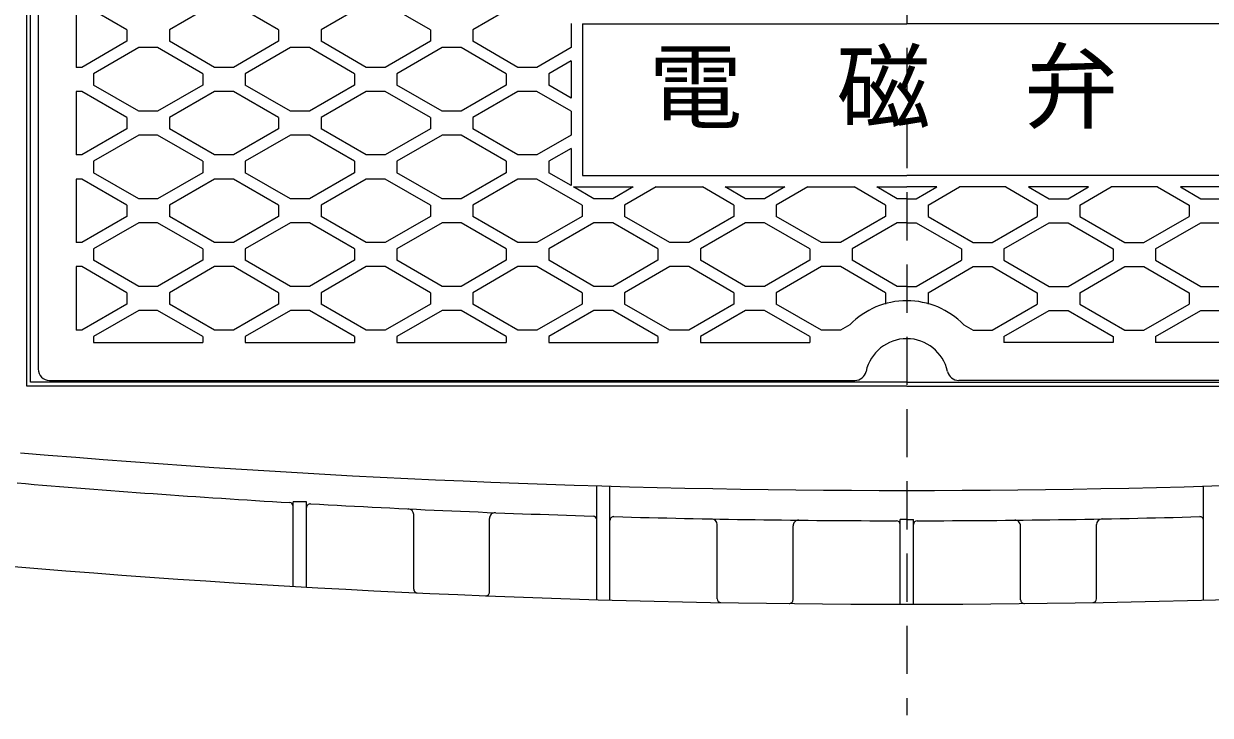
# Model space of a CAD drawing. Units: millimetres, scale not verified. Extents: x -769 to 847, y -607 to 521.
# Drawn here: x -472.2 to -159.4, y 85.1 to 267.4 of the extents above; entities that cross this region are included whole.
import ezdxf
from ezdxf.enums import TextEntityAlignment as Align

# ---------------------------------------------------------------- set-up
doc = ezdxf.new("R2010")
doc.units = ezdxf.units.MM
doc.header["$LTSCALE"] = 2
doc.linetypes.add('USER1', pattern=[9.525, 6.35, -3.175])
doc.layers.add('0-0_0', color=7, linetype='Continuous', lineweight=18)
doc.layers.add('F-2_補助線', color=4, linetype='USER1', lineweight=18)
doc.layers.add('F-A_灌水部材', color=7, linetype='Continuous')
doc.styles.add('ＭＳ ゴシック', font='')
doc.styles.get('ＭＳ ゴシック').set_extended_font_data('MS Gothic')

msp = doc.modelspace()

# ---------------------------------------------------------------- linework, layer by layer
at = {"layer": '0-0_0'}
for p, q in [((-468.404, 399.369), (-468.404, 176.369)), ((-470.404, 172.869), (-470.404, 354.369)), ((-471.404, 171.869), (-471.404, 287.369)), ((-458.404, 272.646), (-458.404, 255.903)), ((-445.002, 265.775), (-456.904, 272.646)), ((-421.904, 272.646), (-433.806, 265.775)), ((-405.002, 265.775), (-416.904, 272.646)), ((-381.904, 272.646), (-393.806, 265.775)), ((-365.002, 265.775), (-376.904, 272.646)), ((-341.904, 272.646), (-353.806, 265.775)), ((-327.904, 267.45), (-327.904, 261.099)), ((-324.904, 267.369), (-239.404, 267.369)), ((-324.904, 267.369), (-324.904, 227.369)), ((-153.904, 267.369), (-239.404, 267.369)), ((-445.002, 262.775), (-456.904, 255.903)), ((-445.002, 265.775), (-445.002, 262.775)), ((-433.806, 265.775), (-433.806, 262.775)), ((-421.904, 255.903), (-433.806, 262.775)), ((-405.002, 262.775), (-416.904, 255.903)), ((-405.002, 265.775), (-405.002, 262.775)), ((-393.806, 265.775), (-393.806, 262.775)), ((-381.904, 255.903), (-393.806, 262.775)), ((-365.002, 262.775), (-376.904, 255.903)), ((-365.002, 265.775), (-365.002, 262.775)), ((-353.806, 265.775), (-353.806, 262.775)), ((-341.904, 255.903), (-353.806, 262.775)), ((-441.904, 261.099), (-453.806, 254.228)), ((-436.904, 261.099), (-441.904, 261.099)), ((-425.002, 254.228), (-436.904, 261.099)), ((-401.904, 261.099), (-413.806, 254.228)), ((-396.904, 261.099), (-401.904, 261.099)), ((-385.002, 254.228), (-396.904, 261.099)), ((-361.904, 261.099), (-373.806, 254.228)), ((-356.904, 261.099), (-361.904, 261.099)), ((-345.002, 254.228), (-356.904, 261.099)), ((-327.904, 261.099), (-336.904, 255.903)), ((-327.904, 257.635), (-333.806, 254.228)), ((-327.904, 257.635), (-327.904, 247.82)), ((-456.904, 255.903), (-458.404, 255.903)), ((-453.806, 254.228), (-453.806, 251.228)), ((-425.002, 254.228), (-425.002, 251.228)), ((-416.904, 255.903), (-421.904, 255.903)), ((-413.806, 254.228), (-413.806, 251.228)), ((-385.002, 254.228), (-385.002, 251.228)), ((-376.904, 255.903), (-381.904, 255.903)), ((-373.806, 254.228), (-373.806, 251.228)), ((-345.002, 254.228), (-345.002, 251.228)), ((-336.904, 255.903), (-341.904, 255.903)), ((-333.806, 254.228), (-333.806, 251.228)), ((-441.904, 244.356), (-453.806, 251.228)), ((-425.002, 251.228), (-436.904, 244.356)), ((-401.904, 244.356), (-413.806, 251.228)), ((-385.002, 251.228), (-396.904, 244.356)), ((-361.904, 244.356), (-373.806, 251.228)), ((-345.002, 251.228), (-356.904, 244.356)), ((-327.904, 247.82), (-333.806, 251.228)), ((-456.904, 249.552), (-458.404, 249.552)), ((-458.404, 249.552), (-458.404, 232.809)), ((-445.002, 242.681), (-456.904, 249.552)), ((-421.904, 249.552), (-433.806, 242.681)), ((-416.904, 249.552), (-421.904, 249.552)), ((-405.002, 242.681), (-416.904, 249.552)), ((-381.904, 249.552), (-393.806, 242.681)), ((-376.904, 249.552), (-381.904, 249.552)), ((-365.002, 242.681), (-376.904, 249.552)), ((-341.904, 249.552), (-353.806, 242.681)), ((-336.904, 249.552), (-341.904, 249.552)), ((-327.904, 244.356), (-336.904, 249.552)), ((-436.904, 244.356), (-441.904, 244.356)), ((-396.904, 244.356), (-401.904, 244.356)), ((-356.904, 244.356), (-361.904, 244.356)), ((-327.904, 244.356), (-327.904, 238.005)), ((-445.002, 242.681), (-445.002, 239.681)), ((-433.806, 242.681), (-433.806, 239.681)), ((-405.002, 242.681), (-405.002, 239.681)), ((-393.806, 242.681), (-393.806, 239.681)), ((-365.002, 242.681), (-365.002, 239.681)), ((-353.806, 242.681), (-353.806, 239.681)), ((-445.002, 239.681), (-456.904, 232.809)), ((-441.904, 238.005), (-453.806, 231.134)), ((-436.904, 238.005), (-441.904, 238.005)), ((-425.002, 231.134), (-436.904, 238.005)), ((-421.904, 232.809), (-433.806, 239.681)), ((-405.002, 239.681), (-416.904, 232.809)), ((-401.904, 238.005), (-413.806, 231.134)), ((-396.904, 238.005), (-401.904, 238.005)), ((-385.002, 231.134), (-396.904, 238.005)), ((-381.904, 232.809), (-393.806, 239.681)), ((-365.002, 239.681), (-376.904, 232.809)), ((-361.904, 238.005), (-373.806, 231.134)), ((-356.904, 238.005), (-361.904, 238.005)), ((-345.002, 231.134), (-356.904, 238.005)), ((-341.904, 232.809), (-353.806, 239.681)), ((-327.904, 238.005), (-336.904, 232.809)), ((-456.904, 232.809), (-458.404, 232.809)), ((-416.904, 232.809), (-421.904, 232.809)), ((-376.904, 232.809), (-381.904, 232.809)), ((-336.904, 232.809), (-341.904, 232.809)), ((-327.904, 234.541), (-333.806, 231.134)), ((-327.904, 234.541), (-327.904, 224.726)), ((-453.806, 231.134), (-453.806, 228.134)), ((-425.002, 231.134), (-425.002, 228.134)), ((-413.806, 231.134), (-413.806, 228.134)), ((-385.002, 231.134), (-385.002, 228.134)), ((-373.806, 231.134), (-373.806, 228.134)), ((-345.002, 231.134), (-345.002, 228.134)), ((-333.806, 231.134), (-333.806, 228.134)), ((-456.904, 226.458), (-458.404, 226.458)), ((-458.404, 226.458), (-458.404, 209.715)), ((-445.002, 219.587), (-456.904, 226.458)), ((-441.904, 221.262), (-453.806, 228.134)), ((-425.002, 228.134), (-436.904, 221.262)), ((-421.904, 226.458), (-433.806, 219.587)), ((-416.904, 226.458), (-421.904, 226.458)), ((-405.002, 219.587), (-416.904, 226.458)), ((-401.904, 221.262), (-413.806, 228.134)), ((-385.002, 228.134), (-396.904, 221.262)), ((-381.904, 226.458), (-393.806, 219.587)), ((-376.904, 226.458), (-381.904, 226.458)), ((-365.002, 219.587), (-376.904, 226.458)), ((-361.904, 221.262), (-373.806, 228.134)), ((-345.002, 228.134), (-356.904, 221.262)), ((-341.904, 226.458), (-353.806, 219.587)), ((-336.904, 226.458), (-341.904, 226.458)), ((-325.002, 219.587), (-336.904, 226.458)), ((-327.904, 224.726), (-333.806, 228.134)), ((-324.904, 227.369), (-239.404, 227.369)), ((-153.904, 227.369), (-239.404, 227.369)), ((-321.904, 221.262), (-327.285, 224.369)), ((-327.285, 224.369), (-311.523, 224.369)), ((-311.523, 224.369), (-316.904, 221.262)), ((-305.523, 224.369), (-313.806, 219.587)), ((-305.523, 224.369), (-293.285, 224.369)), ((-285.002, 219.587), (-293.285, 224.369)), ((-281.904, 221.262), (-287.285, 224.369)), ((-287.285, 224.369), (-271.523, 224.369)), ((-271.523, 224.369), (-276.904, 221.262)), ((-265.523, 224.369), (-273.806, 219.587)), ((-265.523, 224.369), (-253.285, 224.369)), ((-245.002, 219.587), (-253.285, 224.369)), ((-241.904, 221.262), (-247.285, 224.369)), ((-247.285, 224.369), (-239.404, 224.369)), ((-231.523, 224.369), (-239.404, 224.369)), ((-236.904, 221.262), (-231.523, 224.369)), ((-233.806, 219.587), (-225.523, 224.369)), ((-213.285, 224.369), (-225.523, 224.369)), ((-213.285, 224.369), (-205.002, 219.587)), ((-207.285, 224.369), (-201.904, 221.262)), ((-191.523, 224.369), (-207.285, 224.369)), ((-196.904, 221.262), (-191.523, 224.369)), ((-193.806, 219.587), (-185.523, 224.369)), ((-173.285, 224.369), (-185.523, 224.369)), ((-173.285, 224.369), (-165.002, 219.587)), ((-167.285, 224.369), (-161.904, 221.262)), ((-151.523, 224.369), (-167.285, 224.369)), ((-445.002, 219.587), (-445.002, 216.587)), ((-436.904, 221.262), (-441.904, 221.262)), ((-433.806, 219.587), (-433.806, 216.587)), ((-405.002, 219.587), (-405.002, 216.587)), ((-396.904, 221.262), (-401.904, 221.262)), ((-393.806, 219.587), (-393.806, 216.587)), ((-365.002, 219.587), (-365.002, 216.587)), ((-356.904, 221.262), (-361.904, 221.262)), ((-353.806, 219.587), (-353.806, 216.587)), ((-325.002, 219.587), (-325.002, 216.587)), ((-316.904, 221.262), (-321.904, 221.262)), ((-313.806, 219.587), (-313.806, 216.587)), ((-285.002, 219.587), (-285.002, 216.587)), ((-276.904, 221.262), (-281.904, 221.262)), ((-273.806, 219.587), (-273.806, 216.587)), ((-245.002, 219.587), (-245.002, 216.587)), ((-239.404, 221.262), (-241.904, 221.262)), ((-239.404, 221.262), (-236.904, 221.262)), ((-233.806, 219.587), (-233.806, 216.587)), ((-205.002, 219.587), (-205.002, 216.587)), ((-201.904, 221.262), (-196.904, 221.262)), ((-193.806, 219.587), (-193.806, 216.587)), ((-165.002, 219.587), (-165.002, 216.587)), ((-161.904, 221.262), (-156.904, 221.262)), ((-445.002, 216.587), (-456.904, 209.715)), ((-421.904, 209.715), (-433.806, 216.587)), ((-405.002, 216.587), (-416.904, 209.715)), ((-381.904, 209.715), (-393.806, 216.587)), ((-365.002, 216.587), (-376.904, 209.715)), ((-341.904, 209.715), (-353.806, 216.587)), ((-325.002, 216.587), (-336.904, 209.715)), ((-301.904, 209.715), (-313.806, 216.587)), ((-285.002, 216.587), (-296.904, 209.715)), ((-261.904, 209.715), (-273.806, 216.587)), ((-245.002, 216.587), (-256.904, 209.715)), ((-233.806, 216.587), (-221.904, 209.715)), ((-216.904, 209.715), (-205.002, 216.587)), ((-193.806, 216.587), (-181.904, 209.715)), ((-176.904, 209.715), (-165.002, 216.587)), ((-441.904, 214.911), (-453.806, 208.04)), ((-436.904, 214.911), (-441.904, 214.911)), ((-425.002, 208.04), (-436.904, 214.911)), ((-401.904, 214.911), (-413.806, 208.04)), ((-396.904, 214.911), (-401.904, 214.911)), ((-385.002, 208.04), (-396.904, 214.911)), ((-361.904, 214.911), (-373.806, 208.04)), ((-356.904, 214.911), (-361.904, 214.911)), ((-345.002, 208.04), (-356.904, 214.911)), ((-321.904, 214.911), (-333.806, 208.04)), ((-316.904, 214.911), (-321.904, 214.911)), ((-305.002, 208.04), (-316.904, 214.911)), ((-281.904, 214.911), (-293.806, 208.04)), ((-276.904, 214.911), (-281.904, 214.911)), ((-265.002, 208.04), (-276.904, 214.911)), ((-241.904, 214.911), (-253.806, 208.04)), ((-239.404, 214.911), (-241.904, 214.911)), ((-239.404, 214.911), (-236.904, 214.911)), ((-236.904, 214.911), (-225.002, 208.04)), ((-213.806, 208.04), (-201.904, 214.911)), ((-201.904, 214.911), (-196.904, 214.911)), ((-196.904, 214.911), (-185.002, 208.04)), ((-173.806, 208.04), (-161.904, 214.911)), ((-161.904, 214.911), (-156.904, 214.911)), ((-456.904, 209.715), (-458.404, 209.715)), ((-416.904, 209.715), (-421.904, 209.715)), ((-376.904, 209.715), (-381.904, 209.715)), ((-336.904, 209.715), (-341.904, 209.715)), ((-296.904, 209.715), (-301.904, 209.715)), ((-256.904, 209.715), (-261.904, 209.715)), ((-221.904, 209.715), (-216.904, 209.715)), ((-181.904, 209.715), (-176.904, 209.715)), ((-453.806, 208.04), (-453.806, 205.04)), ((-425.002, 208.04), (-425.002, 205.04)), ((-413.806, 208.04), (-413.806, 205.04)), ((-385.002, 208.04), (-385.002, 205.04)), ((-373.806, 208.04), (-373.806, 205.04)), ((-345.002, 208.04), (-345.002, 205.04)), ((-333.806, 208.04), (-333.806, 205.04)), ((-305.002, 208.04), (-305.002, 205.04)), ((-293.806, 208.04), (-293.806, 205.04)), ((-265.002, 208.04), (-265.002, 205.04)), ((-253.806, 208.04), (-253.806, 205.04)), ((-225.002, 208.04), (-225.002, 205.04)), ((-213.806, 208.04), (-213.806, 205.04)), ((-185.002, 208.04), (-185.002, 205.04)), ((-173.806, 208.04), (-173.806, 205.04)), ((-456.904, 203.364), (-458.404, 203.364)), ((-458.404, 203.364), (-458.404, 186.621)), ((-445.002, 196.493), (-456.904, 203.364)), ((-441.904, 198.168), (-453.806, 205.04)), ((-425.002, 205.04), (-436.904, 198.168)), ((-421.904, 203.364), (-433.806, 196.493)), ((-416.904, 203.364), (-421.904, 203.364)), ((-405.002, 196.493), (-416.904, 203.364)), ((-401.904, 198.168), (-413.806, 205.04)), ((-385.002, 205.04), (-396.904, 198.168)), ((-381.904, 203.364), (-393.806, 196.493)), ((-376.904, 203.364), (-381.904, 203.364)), ((-365.002, 196.493), (-376.904, 203.364)), ((-361.904, 198.168), (-373.806, 205.04)), ((-345.002, 205.04), (-356.904, 198.168)), ((-341.904, 203.364), (-353.806, 196.493)), ((-336.904, 203.364), (-341.904, 203.364)), ((-325.002, 196.493), (-336.904, 203.364)), ((-321.904, 198.168), (-333.806, 205.04)), ((-305.002, 205.04), (-316.904, 198.168)), ((-301.904, 203.364), (-313.806, 196.493)), ((-296.904, 203.364), (-301.904, 203.364)), ((-285.002, 196.493), (-296.904, 203.364)), ((-281.904, 198.168), (-293.806, 205.04)), ((-265.002, 205.04), (-276.904, 198.168)), ((-261.904, 203.364), (-273.806, 196.493)), ((-256.904, 203.364), (-261.904, 203.364)), ((-245.002, 196.493), (-256.904, 203.364)), ((-241.904, 198.168), (-253.806, 205.04)), ((-236.904, 198.168), (-225.002, 205.04)), ((-233.806, 196.493), (-221.904, 203.364)), ((-221.904, 203.364), (-216.904, 203.364)), ((-216.904, 203.364), (-205.002, 196.493)), ((-213.806, 205.04), (-201.904, 198.168)), ((-196.904, 198.168), (-185.002, 205.04)), ((-193.806, 196.493), (-181.904, 203.364)), ((-181.904, 203.364), (-176.904, 203.364)), ((-176.904, 203.364), (-165.002, 196.493)), ((-173.806, 205.04), (-161.904, 198.168)), ((-436.904, 198.168), (-441.904, 198.168)), ((-396.904, 198.168), (-401.904, 198.168)), ((-356.904, 198.168), (-361.904, 198.168)), ((-316.904, 198.168), (-321.904, 198.168)), ((-276.904, 198.168), (-281.904, 198.168)), ((-239.404, 198.168), (-241.904, 198.168)), ((-239.404, 198.168), (-236.904, 198.168)), ((-201.904, 198.168), (-196.904, 198.168)), ((-161.904, 198.168), (-156.904, 198.168)), ((-445.002, 196.493), (-445.002, 193.493)), ((-433.806, 196.493), (-433.806, 193.493)), ((-405.002, 196.493), (-405.002, 193.493)), ((-393.806, 196.493), (-393.806, 193.493)), ((-365.002, 196.493), (-365.002, 193.493)), ((-353.806, 196.493), (-353.806, 193.493)), ((-325.002, 196.493), (-325.002, 193.493)), ((-313.806, 196.493), (-313.806, 193.493)), ((-285.002, 196.493), (-285.002, 193.493)), ((-273.806, 196.493), (-273.806, 193.493)), ((-245.002, 196.493), (-245.002, 193.493)), ((-233.806, 196.493), (-233.806, 193.493)), ((-205.002, 196.493), (-205.002, 193.493)), ((-193.806, 196.493), (-193.806, 193.493)), ((-165.002, 196.493), (-165.002, 193.493)), ((-445.002, 193.493), (-456.904, 186.621)), ((-441.904, 191.817), (-453.806, 184.946)), ((-436.904, 191.817), (-441.904, 191.817)), ((-425.002, 184.946), (-436.904, 191.817)), ((-421.904, 186.621), (-433.806, 193.493)), ((-405.002, 193.493), (-416.904, 186.621)), ((-401.904, 191.817), (-413.806, 184.946)), ((-396.904, 191.817), (-401.904, 191.817)), ((-385.002, 184.946), (-396.904, 191.817)), ((-381.904, 186.621), (-393.806, 193.493)), ((-365.002, 193.493), (-376.904, 186.621)), ((-361.904, 191.817), (-373.806, 184.946)), ((-356.904, 191.817), (-361.904, 191.817)), ((-345.002, 184.946), (-356.904, 191.817)), ((-341.904, 186.621), (-353.806, 193.493)), ((-325.002, 193.493), (-336.904, 186.621)), ((-321.904, 191.817), (-333.806, 184.946)), ((-316.904, 191.817), (-321.904, 191.817)), ((-305.002, 184.946), (-316.904, 191.817)), ((-301.904, 186.621), (-313.806, 193.493)), ((-285.002, 193.493), (-296.904, 186.621)), ((-281.904, 191.817), (-293.806, 184.946)), ((-276.904, 191.817), (-281.904, 191.817)), ((-265.002, 184.946), (-276.904, 191.817)), ((-261.904, 186.621), (-273.806, 193.493)), ((-216.904, 186.621), (-205.002, 193.493)), ((-213.806, 184.946), (-201.904, 191.817)), ((-201.904, 191.817), (-196.904, 191.817)), ((-196.904, 191.817), (-185.002, 184.946)), ((-193.806, 193.493), (-181.904, 186.621)), ((-176.904, 186.621), (-165.002, 193.493)), ((-173.806, 184.946), (-161.904, 191.817)), ((-161.904, 191.817), (-156.904, 191.817)), ((-254.407, 188.063), (-256.904, 186.621)), ((-224.401, 188.063), (-221.904, 186.621)), ((-456.904, 186.621), (-458.404, 186.621)), ((-453.806, 184.946), (-453.806, 183.369)), ((-425.002, 184.946), (-425.002, 183.369)), ((-416.904, 186.621), (-421.904, 186.621)), ((-413.806, 184.946), (-413.806, 183.369)), ((-385.002, 184.946), (-385.002, 183.369)), ((-376.904, 186.621), (-381.904, 186.621)), ((-373.806, 184.946), (-373.806, 183.369)), ((-345.002, 184.946), (-345.002, 183.369)), ((-336.904, 186.621), (-341.904, 186.621)), ((-333.806, 184.946), (-333.806, 183.369)), ((-305.002, 184.946), (-305.002, 183.369)), ((-296.904, 186.621), (-301.904, 186.621)), ((-293.806, 184.946), (-293.806, 183.369)), ((-265.002, 184.946), (-265.002, 183.369)), ((-256.904, 186.621), (-261.904, 186.621)), ((-221.904, 186.621), (-216.904, 186.621)), ((-213.806, 184.946), (-213.806, 183.369)), ((-185.002, 184.946), (-185.002, 183.369)), ((-181.904, 186.621), (-176.904, 186.621)), ((-173.806, 184.946), (-173.806, 183.369)), ((-453.806, 183.369), (-425.002, 183.369)), ((-413.806, 183.369), (-385.002, 183.369)), ((-373.806, 183.369), (-345.002, 183.369)), ((-333.806, 183.369), (-305.002, 183.369)), ((-293.806, 183.369), (-265.002, 183.369)), ((-185.002, 183.369), (-213.806, 183.369)), ((-145.002, 183.369), (-173.806, 183.369)), ((-239.404, 172.869), (-470.404, 172.869)), ((-465.404, 173.369), (-253.079, 173.369)), ((-239.404, 172.869), (-8.404, 172.869)), ((-13.404, 173.369), (-225.729, 173.369)), ((-239.404, 171.869), (-471.404, 171.869)), ((-239.404, 171.869), (-7.404, 171.869)), ((-321.154, 115.568), (-321.154, 145.581)), ((-317.654, 115.468), (-317.654, 145.48)), ((-161.154, 115.468), (-161.154, 145.48)), ((-401.154, 119.067), (-401.154, 141.364)), ((-397.654, 141.364), (-401.154, 141.364)), ((-397.654, 118.865), (-397.654, 141.364)), ((-369.404, 118.357), (-369.404, 137.996)), ((-349.404, 117.581), (-349.404, 136.997)), ((-289.404, 115.8), (-289.404, 135.348)), ((-269.404, 115.541), (-269.404, 135.016)), ((-239.404, 136.73), (-241.154, 136.73)), ((-241.154, 114.369), (-241.154, 136.73)), ((-239.404, 136.73), (-237.654, 136.73)), ((-239.404, 136.73), (-237.654, 136.73)), ((-237.654, 114.369), (-237.654, 136.73)), ((-209.404, 115.541), (-209.404, 135.016)), ((-189.404, 115.8), (-189.404, 135.348))]:
    msp.add_line(p, q, dxfattribs=at)
for centre, radius, start, end in [((-239.404, 173.369), 21, 90, 135.59511), ((-239.404, 173.369), 21, 44.40489, 90), ((-239.404, 173.369), 11, 90, 167.62637), ((-239.404, 173.369), 11, 12.37363, 90), ((-465.404, 176.369), 3, 180, 270), ((-253.079, 176.369), 3, 270, 347.62637), ((-225.729, 176.369), 3, 192.37363, 270), ((-239.404, 2901.369), 2757, 265.13783, 270), ((-239.404, 2901.369), 2757, 270, 274.86217), ((-239.404, 2901.369), 2765, 265.13369, 266.6268), ((-402.154, 140.161), 1, 0, 86.6268), ((-396.654, 139.842), 1, 86.74092, 180), ((-239.404, 2901.369), 2765, 266.74092, 268.28564), ((-370.904, 137.996), 1.5, 0, 87.27553), ((-347.904, 136.997), 1.5, 87.75233, 180), ((-322.154, 136.607), 1, 0, 88.28564), ((-316.654, 136.448), 1, 88.39961, 180), ((-239.404, 2901.369), 2765, 268.39961, 269.94304), ((-290.904, 135.348), 1.5, 0, 88.93334), ((-267.904, 135.016), 1.5, 89.40974, 180), ((-242.154, 135.37), 1, 0, 89.94304), ((-236.654, 135.37), 1, 90.05696, 180), ((-239.404, 2901.369), 2765, 270.05696, 271.60039), ((-210.904, 135.016), 1.5, 0, 90.59026), ((-187.904, 135.348), 1.5, 91.06666, 180), ((-162.154, 136.448), 1, 0, 91.60039), ((-239.404, 2901.369), 2787, 265.13369, 270), ((-239.404, 2901.369), 2787, 270, 274.86631), ((-368.404, 118.357), 1, 180, 267.34609), ((-350.404, 117.581), 1, 267.71661, 0), ((-288.404, 115.8), 1, 180, 268.99223), ((-190.404, 115.8), 1, 271.00777, 0), ((-270.404, 115.541), 1, 269.36245, 0), ((-208.404, 115.541), 1, 180, 270.63755)]:
    msp.add_arc(centre, radius, start, end, dxfattribs=at)
at = {"layer": 'F-2_補助線'}
msp.add_line((-239.404, 489.66), (-239.404, 85.078), dxfattribs=at)

# ---------------------------------------------------------------- texts
at = {"layer": 'F-A_灌水部材', "style": 'ＭＳ ゴシック'}
msp.add_text('電\u3000磁\u3000弁', height=18.15, dxfattribs=at).set_placement((-307.466, 236.275), align=Align.BOTTOM_LEFT)

doc.saveas('drawing.dxf')
